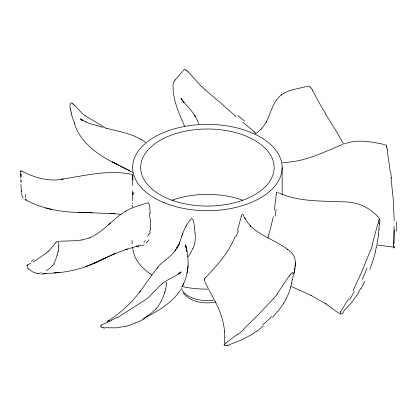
<?xml version="1.0" encoding="UTF-8"?>
<svg xmlns="http://www.w3.org/2000/svg" width="415" height="415" viewBox="0 0 415 415"><rect width="100%" height="100%" fill="white"/><g stroke="black" fill="none" stroke-linecap="round" stroke-linejoin="round"><path stroke-width="0.62" d="M282.138 194.692L282.138 167.536M132.66 200.736L132.665 191.071M294.951 267.691L293.913 273.62C295.387 266.752 297.109 257.679 291.164 252.351C288.389 249.617 285.079 247.506 281.764 245.488C271.037 238.729 259.494 234.895 250.411 225.905L250.743 226.253L250.271 225.755M394.229 229.744L393.991 238.355M182.201 286.62C189.1 273.822 189.629 258.664 185.526 244.902L186.802 251.449L186.117 246.609L186.413 250.017M379.782 221.786L379.818 220.573A12.678 3.989 -76.4 0 0 379.818 219.696L379.585 218.461L378.879 219.955M393.586 246.266L393.576 247.169L393.674 246.645M393.949 239.273L393.69 244.311M393.617 245.602L393.638 245.229M295.101 266.29L295.304 262.55M379.699 223.306L379.518 225.812M58.774 245.545L58.831 244.425A12.678 6.277 66.2 0 0 58.821 243.543L58.463 241.712L57.389 241.426A12.097 5.893 64.3 0 0 56.917 241.68L56.362 242.121M385.789 145.442L385.945 144.757L386.464 146.293M393.934 243.849L394.053 226.445M379.108 230.19L379.237 228.93M224.287 342.889C224.774 339.444 224.759 333.925 224.505 331.445M58.65 246.858L58.365 248.901M188.197 265.642L186.983 273.065M378.672 234.081L376.504 247.573M150.417 228.416L150.655 218.7M276.188 194.744L274.398 210.115M183.58 70.83L183.627 70.54M156.995 268.687L157.212 268.028M292.508 279.866L292.928 277.485A36.214 26.306 -41.7 0 0 293.083 276.027L293.192 274.834A12.678 9.197 -41.8 0 0 293.192 273.962M273.288 216.661L270.668 227.98L267.841 237.992M57.737 252.237L57.929 251.298M165.678 288.985L166.135 286.786A36.214 28.837 21.5 0 0 166.342 285.406L166.425 284.254A12.678 10.1 21.3 0 0 166.42 283.378L165.839 281.744L164.091 282.05A12.097 9.462 19.4 0 0 163.349 282.589L162.41 283.31M27.058 265.403L27.349 267.027M291.579 283.964L291.87 282.786M183.653 70.405L184.483 69.409L185.93 69.948M375.539 251.786L373.168 260.055L369.853 269.454M377.821 223.747L372.099 245.239M57.078 255.033L55.755 259.396L54.017 263.297M378.184 222.367L378.568 220.998M149.742 231.544L149.914 230.937M164.656 292.668L164.973 291.62M290.588 287.554L288.575 293.535L285.852 299.594M190.096 220.147C184.001 227.228 181.837 236.488 178.756 245.058L179.892 242.448L176.629 248.274L178.305 245.81L174.845 250.899M237.427 230.501L241.312 216.329M308.371 86.491L309.04 85.952L310.264 87.051A12.097 8.575 48.6 0 1 310.965 87.902M182.833 233.157L181.858 236.073M370.408 250.395L362.025 271.322L353.041 290.697M149.125 233.37L147.756 236.488M20.843 170.674L20.75 173.102A12.678 0.482 -88.5 0 0 20.745 174.03M190.433 220.23L190.563 219.914A14.411 11.454 19.1 0 1 190.931 219.167L190.999 219.047A4.679 3.719 19.6 0 1 191.331 218.57C194.376 218.259 193.753 225.781 194.656 227.835M235.196 236.348C228.919 252.517 217.263 265.263 205.56 277.63M364.878 281.137L361.05 288.648M182.154 286.677L183.783 283.398M204.554 279.171L204.341 280.587A0.612 0.503 3.6 0 0 204.522 280.748L204.787 280.846M192.845 248.673L190.661 252.538M340.352 312.303L340.186 312.635A5.25 2.998 -60.2 0 0 339.88 313.232L339.776 314.082L340.684 313.792M340.798 311.489L348.647 298.686M186.589 225.174L185.993 226.165M358.804 292.471L351.489 302.727L343.33 311.608M283.808 303.178L278.968 309.927L272.51 317.273M174.98 80.183L182.533 71.401M175.14 79.934C174.212 81.335 173.423 82.876 173.107 84.541C172.324 99.201 179.088 113.419 184.763 126.559M27.224 265.081L27.162 265.18A5.25 1.131 80.8 0 0 27.068 265.45M288.705 276.644L276.846 294.443M180.442 289.961C171.68 303.645 156.86 311.587 142.9 318.969M224.23 344.616L224.043 345.399L225.324 345.571M177.521 247.423L176.385 249.021M151.75 275.233L139.808 291.942L140.27 291.361C131.529 302.872 120.734 312.734 108.668 320.655L109.43 320.162L107.137 321.651L107.9 321.153M152.191 274.611L156.548 268.687M289.509 275.513L290.355 274.398M145.219 240.695L143.917 242.324M175.81 249.799C171.177 256.797 163.427 260.662 157.959 266.85M52.747 265.273L49.847 268.277L46.226 270.741M273.563 298.551L258.421 314.534L243.73 328.939M179.29 273.693L180.017 272.914L178.834 274.128L181.241 271.851L178.849 273.936L180.826 272.359L176.126 275.503L165.979 280.95M156.331 308.501L151.278 313.175L144.7 317.781M261.144 129.158L263.94 125.766L266.44 121.564L266.051 122.332C270.907 113.305 272.79 101.597 281.303 94.936M261.326 128.966L256.242 133.386M48.628 251.168L55.838 242.609M224.857 343.911L224.619 344.154A5.25 4.259 -9.3 0 0 224.214 344.611M161.544 284.093L149.099 296.787A89.832 71.219 49.4 0 1 145.769 299.516L117.419 317.662M27.395 264.884L30.84 263.375M81.963 239.995L89.443 237.935C105.623 231.124 115.453 214.648 131.82 208.107M108.403 224.774L110.364 223.037M225.49 343.324L236.97 334.583M263.39 325.993L256.761 331.305M46.802 252.802L33.205 262.15M281.406 94.859C289.063 89.386 298.842 88.701 307.65 86.237M281.225 94.994L281.484 94.796M101.193 325.261L100.995 325.417A5.25 3.522 49.9 0 0 100.674 325.728L100.518 326.439L101.576 327.098M253 333.873L241.924 339.854L229.122 344.74M101.717 324.919L111.464 320.634M125.574 211.251L126.113 210.945M140.799 244.902L139.663 245.431M135.705 322.694L129.371 325.282A74.653 59.195 62.6 0 1 125.833 326.242M85.48 266.658L95.066 262.737L94.148 263.115L105.887 257.705C86.626 268.386 64.937 273.916 42.911 273.246M94.148 263.115L115.095 253.565L104.092 258.493M115.095 253.565L114.25 253.949L127.348 249.021L125.787 249.54L138.714 245.737M89.443 237.935L89.931 237.733M133.277 207.495L147.491 202.847M342.743 144.43C323.358 152.201 304.07 162.426 282.615 162.39M344.294 143.917C357.382 138.812 371.524 141.8 384.741 144.57M41.567 272.785L38.496 273.397M125.859 326.32L115.811 327.866L104.746 327.731M227.14 345.254L227.472 345.176M138.486 245.794L138.029 245.882M215.893 301.985C204.59 304.257 190.724 302.483 183.243 292.865M82.315 239.927L74.544 240.747L59.444 241.24M59.314 272.51L54.189 272.795L57.509 272.613M254.883 133.832L255.458 133.625L255.23 132.899M26.648 199.921L25.019 199.61C45.551 210.908 69.144 213.014 92.146 212.646L78.492 212.278L114.685 213.756L110.001 213.435M114.032 213.715L121.081 214.384M377.681 245.063L392.798 247.05M131.752 174.362C108.196 169.491 84.546 175.732 61.332 179.29L63.137 179.078C48.69 181.993 34.284 177.646 21.533 170.959M36.868 273.35L32.552 271.877L28.407 268.546M103.091 327.482L103.361 327.534M106.256 128.199C119.67 131.581 133.998 134.05 145.546 142.246M102.972 127.384L88.452 123.047L81.599 119.676L82.761 120.459L80.609 118.851L82.279 120.423M45.655 207.967L51.849 209.606M278.268 192.7C298.546 202.048 321.402 200.756 343.101 201.84C357.03 201.721 369.889 207.256 378.937 217.911M291.356 286.475L311.613 295.708M85.563 121.854L85.884 122L85.423 121.792M118.929 165.445L112.429 161.85L129.791 170.824M120.319 166.135L132.748 172.407M311.146 295.47L325.547 303.671M117.595 164.714C99.398 155.812 80.277 143.502 74.285 122.897M141.1 139.466L140.675 139.222M106.588 128.546L85.459 115.93M325.189 303.443L326.117 304.039L325.568 303.687M326.04 303.993L338.713 313.201M287.325 249.135L287.787 249.472M72.838 103.76L72.184 103.283A12.097 6.796 -64 0 0 71.645 102.982L70.415 103.2L70.011 105.011A12.678 7.019 -62 0 0 70.005 105.887L70.068 107.013A36.214 20.091 -61.9 0 0 70.244 108.305M242.708 122.129L254.001 131.488M186.709 70.519L187.647 71.333M235.948 116.511L220.936 103.164L204.989 89.796M81.48 119.645L80.894 119.074L82.32 120.552M73.455 104.3L82.808 113.897A89.832 54.588 -41.6 0 0 85.5 115.878M80.894 119.074L82.232 120.376M188.535 72.189L201.467 86.47M250.453 225.947L247.631 222.523L244.98 218.228M254.618 132.131L254.852 132.395A5.25 4.155 24.3 0 1 255.22 132.904M23.167 198.157L22.135 196.238L21.523 193.712M310.918 87.923L311.701 89.1M183.42 102.059L181.085 98.599L184.068 102.334L183.331 101.473C189.23 108.32 196.051 115.017 198.65 123.955M325.651 114.141L335.553 129.983L343.573 143.995M312.438 90.299L322.901 109.493M209.056 289.909L214.13 299.365M208.278 288.467L204.911 281.832M244.611 217.533L245.364 218.959L244.648 217.574M74.752 123.618L72.003 116.615M214.866 300.802C219.566 310.01 223.644 320.344 224.489 331.201M243.973 216.77C243.849 215.945 242.998 213.056 242.012 214.674A4.679 3.346 -42.6 0 0 241.712 215.281L241.644 215.432A14.411 10.261 -42.9 0 0 241.333 216.329M277.075 192.762L276.789 192.119L276.494 192.882A4.679 1.395 -76.7 0 0 276.369 193.577L276.333 193.748A14.411 4.228 -76.8 0 0 276.224 194.718M71.022 112.823L71.24 113.772M20.926 170.881L20.989 171.213M386.687 147.351L386.951 148.752M70.529 110.395L70.208 108.331M387.195 150.152L390.287 172.194M390.977 177.563L393.28 199.765L394.209 220.837M21.31 191.958L20.911 184.255M150.297 213.154C149.561 210.13 150.37 204.611 148.171 202.748A4.679 2.345 65.2 0 0 147.963 203.111M224.531 331.793L224.51 331.466M293.187 273.962L292.658 272.556L291.055 273.568A12.097 8.513 -41.5 0 0 290.407 274.424M195.195 233.189L195.33 238.646L194.837 243.029A32.209 25.896 18.5 0 1 194.059 245.815L193.805 246.515A43.876 35.249 22.5 0 1 192.809 248.658M132.758 208.268L132.675 205.42M132.743 175.021L132.707 174.502L132.66 185.448M132.883 180.167L132.764 175.602A14.411 0.379 -89.6 0 1 132.743 176.214M20.828 180.686L20.843 181.588M20.786 178.367L20.766 176.38M20.755 175.089L20.75 173.984M132.66 203.148L132.66 203.724M214.83 300.029A26.695 15.412 0 0 1 181.142 287.994M325.931 114.021A89.832 41.806 56.1 0 1 323.202 109.41M311.997 88.966A41.889 31.203 47.6 0 1 312.744 90.174M253.913 131.55A15.729 12.658 23 0 1 254.525 132.188M244.617 121.009A131.332 67.272 29.8 0 1 238.003 115.572M205.176 89.687A89.832 65.041 11.3 0 1 201.649 86.377M187.746 71.25A41.889 35.088 -19.3 0 1 188.628 72.117M185.951 69.922A12.097 9.97 -14.4 0 1 186.729 70.503M71.25 112.621A81.848 46.127 -60.9 0 1 70.773 110.188M72.122 116.506A102.323 58.811 -59.3 0 1 71.375 113.658M72.775 103.869A41.889 23.261 -67.7 0 1 73.382 104.43M132.136 243.771A127.26 1.458 -89.7 0 1 132.058 240.321M132.893 195.055A32.209 0.337 -89.3 0 1 132.904 193.048M133.806 193.789A43.876 1.613 -87.5 0 1 133.838 192.233M20.807 175.768A36.214 1.447 -88.4 0 1 20.802 174.487M21.201 176.702A81.848 4.311 -87.6 0 1 21.181 174.383M21.129 182.418A102.323 7.128 -86.5 0 1 21.077 179.721M21.694 192.648A49.919 5.13 -83.5 0 1 21.518 190.729M25.974 198.012A135.938 24.516 -61 0 1 25.362 194.614M20.875 171.032A12.097 0.529 89.8 0 1 20.921 171.348M149.483 212.703A127.26 65.637 64.6 0 1 149.867 218.212M150.557 228.546A32.209 16.657 65 0 1 150.023 231.056M150.277 232.224A43.876 21.839 67.4 0 1 149.582 233.998M149.006 239.761A70.192 29.216 78.2 0 1 146.007 243.174M144.197 244.767A52.15 18.55 87.3 0 1 140.841 245.794M139.248 246.863A65.809 18.395 -73 0 1 138.216 246.671M137.282 247.096A73.974 17.497 -59.5 0 1 136.473 245.742M58.811 245.576A36.214 17.876 66.4 0 1 58.681 246.889M58.645 249.202A81.848 39.591 67.3 0 1 58.193 251.594M57.898 252.429A102.323 48.14 68.6 0 1 57.229 255.22M54.126 263.499A49.919 22.182 72.1 0 1 52.824 265.439M46.091 273.35A135.938 47.849 -83.9 0 1 41.443 274.216M38.496 273.433A74.653 26.456 -88.2 0 1 36.873 273.293M28.319 269.439A35.586 10.748 -88.3 0 1 27.815 268.987M27.836 268.334A13.098 3.548 86.7 0 1 27.307 267.722M27.271 265.278A15.729 3.496 79.4 0 1 27.426 265.035M33.631 259.567A131.332 29.579 -76.7 0 1 31.192 261.434M48.576 250.945A89.832 34.352 83.4 0 1 46.76 252.621M55.776 242.516A41.889 20.62 60.8 0 1 56.321 242.049M194.402 227.83A127.26 101.96 18.1 0 1 194.983 233.178M191.004 252.802A70.192 56.009 40.9 0 1 187.684 256.927M157.249 268.064A10.505 6.407 56.2 0 1 157.529 267.54M157.601 267.613A18.805 11.584 54.5 0 1 158.037 266.933M165.72 288.996A81.848 65.041 23.2 0 1 165.004 291.631M164.682 292.679A102.323 81.127 25.6 0 1 163.598 295.833L161.404 300.927L158.494 305.803A49.919 39.544 31.4 0 1 156.305 308.48M144.985 318.352A135.938 108.284 69.2 0 1 135.819 322.969M104.798 328.13A35.586 26.98 63.2 0 1 103.402 327.964M103.122 327.7A13.098 9.524 56.6 0 1 101.587 327.373M101.182 325.246A15.729 10.546 47.9 0 1 101.701 324.893M117.217 317.138A131.332 93.572 80.1 0 1 111.339 320.256M161.679 284.192A41.889 32.147 15 0 1 162.55 283.419M204.522 279.16A10.505 8.528 2.1 0 1 204.901 278.496M204.782 278.449A18.805 15.153 -0.2 0 1 205.394 277.547M238.231 230.584A70.234 57.348 -26.7 0 1 236.068 236.524M292.269 279.892A81.848 60.123 -40.5 0 1 291.615 282.802M291.429 283.969A102.323 76.396 -39 0 1 290.438 287.554M285.676 299.547A49.919 38.839 -35.6 0 1 283.632 303.111M271.628 316.51A135.938 128.51 -11.4 0 1 262.534 325.095M256.626 331.139A74.653 68.854 -15.9 0 1 252.875 333.691M229.256 345.161A35.586 32.495 -8.6 0 1 227.586 345.612M227.197 345.467A13.098 11.433 -9.8 0 1 225.35 345.809M224.764 343.853A15.729 12.585 -11 0 1 225.402 343.257M243.994 329.209A131.332 124.874 21 0 1 237.25 334.905M276.981 294.515A89.832 78.02 -24.9 0 1 273.698 298.639M289.048 276.774A41.889 27.924 -42.7 0 1 289.841 275.653M379.735 221.843A36.214 11.47 -76.4 0 1 379.652 223.358M379.077 226.211A81.848 27.141 -75.8 0 1 378.791 229.288M378.843 230.387A102.323 36.167 -75.2 0 1 378.402 234.257M376.198 247.61A49.919 20.387 -74.1 0 1 375.243 251.765M367.01 268.028A135.938 99.061 -75.9 0 1 362.248 279.394M360.728 288.352A74.653 50.915 -74 0 1 358.508 292.155M343.61 312.288A35.586 24.703 -69.8 0 1 342.427 313.315M342.048 313.164A13.098 8.383 -65.7 0 1 340.731 314.139M340.191 312.236A15.729 8.653 -60.4 0 1 340.648 311.4M354.249 291.392A131.332 108.844 -68.7 0 1 349.783 299.48M372.369 245.322A89.832 51.569 -72.8 0 1 370.668 250.51M378.283 223.867A41.889 9.924 -75.4 0 1 378.63 222.549M378.636 221.039A12.097 3.491 -75.6 0 1 378.937 220.017M276.125 209.435A70.234 34.829 -70.6 0 1 275.036 216.267M394.717 246.453A35.586 7.257 84.2 0 1 394.561 247.739M394.058 247.164A13.098 1.805 87.8 0 1 393.851 248.263M393.555 246.292A5.25 0.332 -87.2 0 1 393.591 245.556M393.482 244.316A15.729 0.597 -87.2 0 1 393.56 242.946M396.47 221.843A131.332 52.985 83.9 0 1 396.45 231.108M390.681 172.547A89.832 4.249 82.5 0 1 391.428 178.383M387.392 148.586A41.889 13.425 80.9 0 1 387.646 150.043M386.526 146.225A12.097 3.258 80.7 0 1 386.754 147.309M208.688 289.141A74.742 43.15 0 0 1 181.775 286.532M151.973 274.948A74.742 43.15 0 0 1 132.691 247.273M171.96 200.274A66.732 38.528 0 0 1 242.837 200.274M186.299 249.633A26.695 15.412 0 0 1 186.828 249.254M181.993 99.844L181.08 98.64L181.993 99.844M195.403 116.584L194.687 115.417L195.403 116.584M163.541 202.479A74.742 43.15 0 0 0 281.738 171.992A74.742 43.15 0 0 0 176.915 128.136A74.742 43.15 0 0 0 163.541 202.479M174.03 200.901A66.732 38.528 0 0 0 274.133 167.536A66.732 38.528 0 0 0 174.03 134.169A66.732 38.528 0 0 0 174.03 200.901"/></g></svg>
